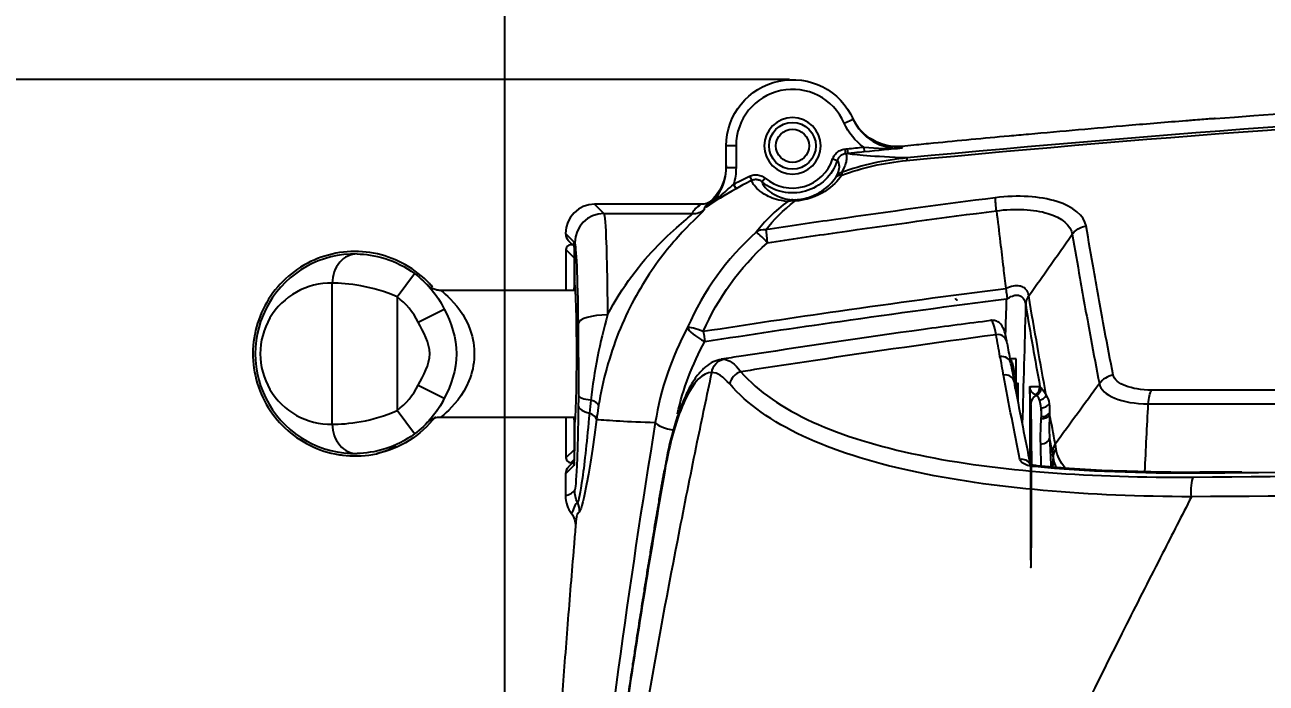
# Model space of a CAD drawing. Header units: millimetres. Extents: x 28 to 2363, y 8 to 1657.
# Drawn here: x 969.2 to 1096.7, y 1309.3 to 1376.9 of the extents above; entities that cross this region are included whole.
import ezdxf

# ---------------------------------------------------------------- set-up
doc = ezdxf.new("R2010")
doc.units = ezdxf.units.MM
doc.layers.get('Defpoints').update_dxf_attribs({"linetype": 'CONTINUOUS'})
doc.layers.add('1LINE', color=7, linetype='CONTINUOUS')
doc.styles.add('Annotative', font='malgun.ttf')
doc.dimstyles.new('WOO', dxfattribs={"dimtxt": 20, "dimasz": 2, "dimexe": 1.25, "dimexo": 0.3, "dimgap": 1, "dimtad": 1, "dimdec": 1, "dimzin": 1, "dimdsep": 46, "dimtxsty": 'Annotative', "dimcen": 0, "dimclrd": 1, "dimclre": 1, "dimclrt": 2, "dimadec": 0, "dimazin": 0, "dimtfac": 1, "dimtdec": 1, "dimtofl": 0, "dimtmove": 0, "dimatfit": 3, "dimfxl": 0, "dimarcsym": 0})

# ---------------------------------------------------------------- blocks, each defined once
blk = doc.blocks.new('*D14')
at = {"layer": '1LINE', "color": 1, "lineweight": -2}
for p, q in [((1018.46, 1128.39), (1018.46, 1432.02)), ((1417.8, 1144.1), (1417.8, 1432.02)), ((1020.46, 1430.77), (1415.8, 1430.77))]:
    blk.add_line(p, q, dxfattribs=at)
at = {"layer": '1LINE', "color": 1}
for points in [[(1020.46, 1431.1), (1020.46, 1430.44), (1018.46, 1430.77)], [(1415.8, 1431.1), (1415.8, 1430.44), (1417.8, 1430.77)]]:
    blk.add_solid(points, dxfattribs=at)
at = {"layer": 'Defpoints', "color": 0}
for p in [(1417.8, 1430.77), (1417.8, 1143.8), (1018.46, 1128.09)]:
    blk.add_point(p, dxfattribs=at)
at = {"layer": '1LINE', "color": 2, "insert": (1215.24, 1442.1), "char_height": 20, "attachment_point": 5, "style": 'Annotative'}
blk.add_mtext('400', dxfattribs=at)
blk = doc.blocks.new('*D16')
at = {"layer": '1LINE', "color": 1, "lineweight": -2}
for p, q in [((1047.72, 1371.29), (872.26, 1371.29)), ((873.51, 1369.29), (873.51, 849.16)), ((1218.37, 847.16), (872.26, 847.16))]:
    blk.add_line(p, q, dxfattribs=at)
at = {"layer": '1LINE', "color": 1}
for points in [[(873.18, 1369.29), (873.84, 1369.29), (873.51, 1371.29)], [(873.18, 849.16), (873.84, 849.16), (873.51, 847.16)]]:
    blk.add_solid(points, dxfattribs=at)
at = {"layer": 'Defpoints', "color": 0}
for p in [(1048.02, 1371.29), (873.51, 847.16), (1218.67, 847.16)]:
    blk.add_point(p, dxfattribs=at)
at = {"layer": '1LINE', "color": 2, "insert": (862.18, 1109.23), "char_height": 20, "attachment_point": 5, "rotation": 90, "style": 'Annotative'}
blk.add_mtext('525', dxfattribs=at)

msp = doc.modelspace()

# ---------------------------------------------------------------- linework, layer by layer
at = {"layer": '1LINE', "linetype": 'Continuous'}
for p, q in [((1053.33, 1366.83), (1054.25, 1367.23)), ((1042.22, 1364.49), (1041.22, 1364.49)), ((1041.22, 1362.24), (1041.22, 1364.49)), ((1042.22, 1364.49), (1042.22, 1362.24)), ((1053.41, 1364.16), (1053.47, 1363.67)), ((1053.65, 1364.19), (1053.7, 1363.69)), ((1055.34, 1364.36), (1055.39, 1363.86)), ((1042.22, 1362.24), (1041.22, 1362.24)), ((1052.15, 1363.14), (1052.62, 1362.98)), ((1043.62, 1361.37), (1043.83, 1360.92)), ((1045.23, 1361.17), (1044.91, 1360.78)), ((1041.97, 1360.53), (1042.22, 1360.09)), ((1038.62, 1358.49), (1027.69, 1358.49)), ((1038.62, 1358.49), (1027.69, 1358.49)), ((1027.69, 1358.49), (1028.65, 1357.53)), ((1027.69, 1358.49), (1027.69, 1358.49)), ((1038.62, 1358.49), (1038.62, 1358.49)), ((1028.65, 1357.53), (1037.76, 1357.53)), ((1024.7, 1355.49), (1024.7, 1355.49)), ((1024.7, 1355.49), (1025.57, 1354.62)), ((1025.65, 1354.54), (1024.7, 1355.49)), ((1024.7, 1355.49), (1024.7, 1355.49)), ((1024.7, 1355.49), (1024.7, 1355.49)), ((1024.7, 1355.49), (1024.7, 1355.49)), ((1024.99, 1354.78), (1025.6, 1354.17)), ((1024.75, 1353.85), (1024.75, 1349.64)), ((1024.75, 1353.84), (1024.75, 1349.64)), ((1025.62, 1352.97), (1024.75, 1353.84)), ((1025.43, 1354.34), (1025.19, 1354.34)), ((1025.44, 1354.34), (1025.25, 1354.34)), ((1025.62, 1353.12), (1025.62, 1350.61)), ((1025.62, 1353.12), (1025.62, 1350.63)), ((1025.62, 1353.12), (1025.62, 1353.12)), ((1025.62, 1350.17), (1025.62, 1352.97)), ((1025.62, 1352.97), (1025.62, 1352.97)), ((1007.4, 1348.97), (1009.18, 1351.38)), ((1000.74, 1335.89), (1000.74, 1350.39)), ((1025.72, 1349.64), (1011.94, 1349.64)), ((1025.62, 1350.17), (1025.68, 1350.17)), ((1007.4, 1348.97), (1007.4, 1337.32)), ((1009.57, 1346.38), (1012.25, 1347.72)), ((1071, 1342.61), (1070.27, 1342.61)), ((1071, 1340.18), (1071, 1342.61)), ((1009.57, 1339.9), (1012.25, 1338.56)), ((1070.9, 1339.57), (1070.9, 1339.71)), ((1071.2, 1338.37), (1071.2, 1340.14)), ((1072.4, 1339.59), (1072.4, 1331.81)), ((1009.18, 1334.9), (1007.4, 1337.32)), ((1011.94, 1336.64), (1025.72, 1336.64)), ((1024.75, 1336.64), (1024.75, 1332.39)), ((1024.75, 1336.64), (1024.75, 1332.45)), ((1025.62, 1336.12), (1025.68, 1336.12)), ((1025.62, 1333.31), (1025.62, 1336.12)), ((1025.62, 1335.67), (1025.62, 1333.17)), ((1025.62, 1335.65), (1025.62, 1333.17)), ((1024.75, 1332.45), (1025.62, 1333.31)), ((1025.62, 1333.31), (1025.62, 1333.31)), ((1025.62, 1333.17), (1025.62, 1333.17)), ((1025.57, 1331.67), (1024.7, 1330.79)), ((1025.6, 1332.12), (1024.99, 1331.5)), ((1025.23, 1331.95), (1025.43, 1331.95)), ((1025.61, 1332.31), (1025.25, 1331.95)), ((1025.25, 1331.95), (1025.44, 1331.95)), ((1024.7, 1330.79), (1024.7, 1328.55)), ((1024.7, 1330.79), (1024.7, 1330.79)), ((1024.7, 1330.79), (1024.7, 1328.55)), ((1024.7, 1328.55), (1024.7, 1328.55))]:
    msp.add_line(p, q, dxfattribs=at)
at = {"layer": '1LINE', "linetype": 'Continuous', "extrusion": (0, 0, -1)}
msp.add_circle((-1048.02, 1364.49), 2.9, dxfattribs=at)
at = {"layer": '1LINE', "linetype": 'Continuous'}
for radius in [2.4, 1.7]:
    msp.add_circle((1048.02, 1364.49), radius, dxfattribs=at)
at = {"layer": '1LINE', "linetype": 'Continuous', "extrusion": (0, 0, -1)}
for centre, radius, start, end in [((-1048.02, 1364.49), 6.8, 0, 156.197), ((-1048.02, 1364.49), 4.84, 198.1078, 310.0847), ((-1003.08, 1343.14), 10.25, 126.5184, 153.4409), ((-1064.98, 1348.84), 0.2, 270, 0), ((-1003.08, 1343.14), 10.25, 206.5591, 233.4816), ((-1003.08, 1343.14), 10.5, 218.1238, 257.9301)]:
    msp.add_arc(centre, radius, start, end, dxfattribs=at)
at = {"layer": '1LINE', "linetype": 'Continuous'}
for centre, radius, start, end in [((1048.02, 1364.49), 5.8, 23.803, 180), ((1048.02, 1364.49), 4.34, 229.9153, 341.8922), ((1025.7, 1355.49), 1, 180, 225), ((1003.08, 1343.14), 10.25, 88.7822, 271.2178), ((1000.59, 1343.14), 7.25, 88.7822, 271.2178), ((1003.08, 1343.14), 7.25, 26.5591, 53.4816), ((1003.08, 1343.14), 7.25, 306.5184, 333.4409), ((1025.7, 1330.79), 1, 135, 180)]:
    msp.add_arc(centre, radius, start, end, dxfattribs=at)
for centre, major_axis, ratio, start_param, end_param in [((1060.02, 1361.26), (-0.19, 1.99), 0.113091, 0.030103, 0.516686), ((1053.24, 1360.61), (0.813, -0.583), 0.78208, 2.237107, 3.120228), ((1053.38, 1360.81), (0.886, -0.463), 0.993852, 2.374903, 3.02106), ((1027.7, 1355.49), (2.12, -2.12), 0.999593, 2.356803, 3.926382), ((1048.05, 1357.95), (-0.057, -0.998), 0.977221, 3.204365, 3.758445), ((1048.41, 1357.95), (0.056, -0.998), 0.202207, 3.155187, 3.660306), ((1028.65, 1354.54), (2.12, 2.12), 0.998783, 0.786007, 2.355585), ((1037.76, 1359.53), (1.99, 0.22), 0.999383, 4.602087, 5.239733), ((1045.59, 1354.15), (-1.58, 1.22), 0.776744, 5.418191, 6.037195), ((1045.59, 1354.15), (0.3, -1.98), 0.04774, 3.642128, 4.505501), ((1025.7, 1355.49), (0.707, 0.707), 0.998783, 2.355585, 3.141592), ((1025.57, 1353.12), (0, -1.5), 0.034921, 1.570796, 3.106686), ((1026.57, 1354.62), (-0.707, -0.707), 0.998783, 5.497178, 5.682233), ((1045.59, 1354.15), (-1.34, 1.49), 0.075844, 4.910791, 6.128758), ((1003.24, 1350.39), (0.06, 3), 0.831992, 0, 1.588481), ((1025.25, 1353.84), (0.354, 0.354), 0.998783, 0.786097, 2.355675), ((1026.12, 1352.97), (-0.354, -0.354), 0.998783, 5.379287, 5.497178), ((1025.59, 1343.14), (0, -7.55), 0.034921, 0.128179, 3.013414), ((1025.64, 1343.14), (0, -7.05), 0.034921, 3.226802, 3.539239), ((1026.12, 1350.17), (-0.463, 0.189), 0.995769, 0.389583, 0.993195), ((1170.45, 966.67), (0, -1212), 0.087344, 4.391741, 4.39483), ((1172.44, 966.67), (0, -1210), 0.087489, 4.391754, 4.402259), ((1029.02, 1346.28), (3, 0.03), 0.281605, 1.567968, 3.105213), ((1039.02, 1345.02), (-1.84, 0.79), 0.149206, 4.864035, 6.076102), ((1039.02, 1345.02), (-1.76, 0.96), 0.276799, 0.213183, 1.720383), ((1039.02, 1345.02), (0.31, -1.98), 0.050357, 4.505624, 5.025422), ((1069.07, 1344.2), (-0.984, -0.178), 0.897058, 2.943063, 4.689499), ((1069.48, 1341.95), (-0.983, -0.181), 0.900499, 3.11312, 4.686095), ((1070.59, 1342.43), (0.187, 0.072), 0.971885, 3.483129, 4.352409), ((1070.67, 1342.14), (0.196, 0.039), 0.955211, 3.099746, 4.524464), ((1042.96, 1339.97), (-1.13, -0.98), 0.866157, 4.234226, 5.449356), ((1069.83, 1340.06), (-0.983, -0.184), 0.903385, 3.113583, 4.683086), ((1081.23, 1339.14), (1.96, 0.38), 0.908537, 1.524622, 2.396688), ((1071, 1340.35), (0.197, 0.035), 0.837017, 3.141717, 4.563627), ((1071.02, 1340.25), (0.197, 0.035), 0.828383, 3.265206, 4.521854), ((1071.11, 1339.61), (0.199, 0.022), 0.780118, 3.408106, 4.342319), ((1072.45, 1339.76), (-0.002, -1), 0.996195, 0.563445, 1.572297), ((1072.62, 1339.76), (-0.107, -0.994), 0.985594, 0.581939, 1.500982), ((1029.06, 1338.77), (3, -0.02), 0.162217, 3.176968, 4.087476), ((1026.13, 1338.13), (1.97, -0.33), 0.267418, 0.094374, 0.980039), ((1073.52, 1337.98), (0.996, 0.087), 0.994979, 1.950347, 3.054288), ((1073.25, 1339.32), (-0.816, -0.578), 0.947009, 1.127981, 2.002745), ((1073.56, 1338.46), (-0.989, -0.147), 0.894131, 1.43851, 2.437021), ((1025.64, 1343.14), (0, -7.05), 0.034921, 5.885539, 6.197976), ((1029.05, 1337.72), (3, -0.03), 0.299644, 3.178181, 4.035062), ((1025.9, 1336.58), (1.98, -0.25), 0.378523, 0.096396, 0.932665), ((1073.57, 1337.25), (-0.997, 0.078), 0.797787, 1.63334, 2.661822), ((1073.59, 1337.5), (-0.998, 0.059), 0.818454, 1.618852, 2.615041), ((1003.24, 1335.89), (0.06, -3), 0.831992, 4.694704, 6.283185), ((1026.12, 1336.12), (-0.463, -0.189), 0.995769, 5.28999, 5.893602), ((1035.87, 1335.9), (-1.97, 0.32), 0.300512, 0.23071, 1.619939), ((1073.44, 1334.42), (-0.998, -0.061), 0.569183, 1.61403, 3.035391), ((1025.57, 1333.17), (0, -1.5), 0.034921, 0.660757, 1.570796), ((1026.12, 1333.31), (0.354, -0.354), 0.998783, 3.9276, 4.045491), ((1076.71, 1332.96), (1.96, 0.38), 0.908055, 2.398018, 2.931978), ((1025.7, 1330.79), (-0.707, 0.707), 0.998783, 0, 0.786007), ((1025.25, 1332.45), (-0.354, 0.354), 0.998783, 0.786097, 2.355675), ((1025.57, 1333.17), (0, -1.5), 0.034921, 0.034907, 0.660757), ((1026.57, 1331.67), (-0.707, 0.707), 0.998783, 0.601, 0.786007), ((1071.53, 1331.38), (-0.98, -0.201), 0.916615, 3.394738, 4.667145), ((1072.52, 1327.36), (0, -6.2), 0.008727, 3.888538, 7.853982), ((1072.52, 1327.36), (0, -6.2), 0.008727, 1.570796, 2.369899), ((1073.05, 1330.63), (-0.095, -0.995), 0.492099, 3.121202, 3.613794), ((1036.33, 1330.95), (1.48, -0.26), 0.308747, 3.165213, 3.416298)]:
    msp.add_ellipse(centre, major_axis=major_axis, ratio=ratio, start_param=start_param, end_param=end_param, dxfattribs=at)
for points, degree in [([(1218.67, 1372.28), (1176.21, 1372.28), (1133.77, 1370.6), (1091.45, 1367.26)], 3), ([(1059.74, 1362.98), (1112.34, 1368.02), (1165.49, 1370.57), (1218.67, 1370.57)], 3), ([(1218.67, 1370.81), (1165.51, 1370.81), (1112.4, 1368.27), (1059.82, 1363.25)], 3), ([(1059.24, 1364.43), (1057.17, 1364.23), (1055.07, 1365.43), (1054.2, 1367.32)], 3), ([(1054.25, 1367.23), (1055.1, 1365.3), (1057.21, 1364.07), (1059.31, 1364.27)], 3), ([(1091.45, 1367.26), (1091.45, 1367.27), (1091.45, 1367.28), (1091.45, 1367.29)], 3), ([(1055.34, 1364.36), (1054.47, 1364.98), (1053.77, 1365.84), (1053.33, 1366.83)], 3), ([(1053.41, 1364.16), (1053.49, 1364.17), (1053.57, 1364.18), (1053.65, 1364.19)], 3), ([(1053.7, 1363.69), (1053.62, 1363.68), (1053.54, 1363.67), (1053.47, 1363.67)], 3), ([(1053.65, 1364.19), (1054.21, 1364.25), (1054.78, 1364.3), (1055.34, 1364.36)], 3), ([(1059.82, 1363.25), (1056.3, 1363.38), (1054.27, 1363.56), (1053.7, 1363.69)], 3), ([(1055.34, 1364.36), (1056.72, 1364.24), (1058.02, 1364.14), (1059.31, 1364.27)], 3), ([(1059.31, 1364.27), (1058.09, 1364.14), (1056.82, 1364.01), (1055.39, 1363.86)], 3), ([(1039.15, 1358.18), (1040.44, 1359.11), (1041.22, 1360.65), (1041.22, 1362.24)], 3), ([(1041.22, 1362.48), (1041.22, 1361.03), (1040.58, 1359.63), (1039.49, 1358.69)], 3), ([(1042.22, 1362.24), (1042.22, 1361.66), (1042.14, 1361.08), (1041.97, 1360.53)], 3), ([(1059.82, 1363.25), (1057.48, 1363.03), (1055.15, 1362.52), (1053.06, 1361.76)], 3), ([(1053.1, 1361.47), (1055.12, 1362.25), (1057.43, 1362.76), (1059.74, 1362.98)], 3), ([(1041.97, 1360.53), (1042.51, 1360.82), (1043.06, 1361.11), (1043.62, 1361.37)], 3), ([(1042.22, 1360.09), (1041.05, 1359.44), (1040.06, 1358.82), (1039.15, 1358.18)], 3), ([(1037.76, 1357.53), (1037.72, 1357.85), (1038.22, 1358.17), (1038.62, 1358.49)], 3), ([(1047.53, 1358.79), (1046.22, 1357.8), (1045.15, 1356.72), (1044.29, 1355.63)], 3), ([(1045.28, 1355.88), (1046.07, 1356.88), (1047.04, 1357.88), (1048.26, 1358.82)], 3), ([(1068.98, 1357.82), (1068.98, 1357.82)], 1), ([(1044.29, 1355.63), (1041.25, 1352.89), (1038.86, 1349.58), (1037.25, 1345.85)], 3), ([(1038.86, 1345.41), (1040.36, 1348.89), (1042.59, 1351.98), (1045.44, 1354.54)], 3), ([(1072.3, 1349.08), (1076.77, 1355.41)], 1), ([(1076.77, 1355.41), (1076.77, 1355.41)], 1), ([(1069.94, 1349.83), (1069.94, 1349.82), (1069.94, 1349.82), (1069.94, 1349.82)], 3), ([(1071.98, 1348.15), (1072.46, 1345.27), (1072.95, 1342.48), (1073.44, 1339.76)], 3), ([(1072.29, 1349.07), (1072.29, 1349.07), (1072.29, 1349.07), (1072.3, 1349.08)], 3), ([(1074.09, 1338.86), (1073.49, 1342.14), (1072.89, 1345.55), (1072.29, 1349.07)], 3), ([(1029.02, 1347.13), (1028.24, 1344.32), (1027.64, 1341.32), (1027.3, 1338.38)], 3), ([(1026.06, 1338.77), (1026.07, 1341.31), (1026.05, 1343.83), (1026.02, 1346.28)], 3), ([(1037.25, 1345.85), (1035.59, 1342.77), (1034.47, 1339.51), (1033.93, 1336.08)], 3), ([(1036.2, 1336.96), (1036.78, 1339.55), (1037.73, 1342.03), (1039.02, 1344.39)], 3), ([(1069.34, 1342.84), (1069.21, 1343.58), (1069.07, 1344.33), (1068.94, 1345.09)], 3), ([(1070.07, 1344.2), (1070.18, 1343.6), (1070.28, 1343.01), (1070.39, 1342.43)], 3), ([(1039.74, 1341.22), (1039.8, 1341.88), (1040.32, 1342.47), (1040.94, 1342.58)], 3), ([(1040.94, 1342.58), (1041.49, 1342.55), (1042.08, 1342.12), (1042.73, 1341.29)], 3), ([(1070.47, 1342.16), (1070.43, 1342.34)], 1), ([(1070.59, 1342.23), (1070.62, 1342.15), (1070.65, 1342.05), (1070.67, 1341.95)], 3), ([(1041.57, 1340.03), (1040.91, 1340.79), (1040.31, 1341.19), (1039.74, 1341.22)], 3), ([(1071.39, 1332.29), (1070.82, 1335.07), (1070.26, 1337.96), (1069.7, 1340.96)], 3), ([(1070.82, 1340.22), (1070.81, 1340.25), (1070.81, 1340.28), (1070.8, 1340.31)], 3), ([(1070.85, 1340.09), (1070.82, 1340.27)], 1), ([(1070.87, 1339.97), (1070.85, 1340.09)], 1), ([(1070.91, 1339.61), (1071.42, 1336.93), (1071.93, 1334.32), (1072.44, 1331.81)], 3), ([(1071, 1340.18), (1071, 1340.15), (1071.01, 1340.12), (1071.01, 1340.09)], 3), ([(1072.4, 1339.64), (1072.41, 1339.67), (1072.41, 1339.7), (1072.41, 1339.73)], 3), ([(1072.4, 1339.59), (1072.4, 1339.61), (1072.4, 1339.62), (1072.4, 1339.64)], 3), ([(1073.44, 1339.76), (1073.48, 1339.7), (1073.53, 1339.65), (1073.59, 1339.59)], 3), ([(1073.59, 1339.59), (1073.74, 1339.43), (1073.93, 1339.19), (1074.09, 1338.86)], 3), ([(1079.55, 1340.07), (1078.04, 1338), (1076.53, 1335.94), (1075.03, 1333.88)], 3), ([(1084.57, 1337.99), (1084.61, 1338.59), (1084.74, 1339.13), (1084.9, 1339.39)], 3), ([(1026.05, 1337.72), (1026.05, 1338.06), (1026.06, 1338.41), (1026.06, 1338.77)], 3), ([(1027.3, 1338.38), (1027.25, 1337.93), (1027.2, 1337.48), (1027.16, 1337.04)], 3), ([(1073.07, 1338.87), (1073.03, 1338.9), (1073, 1338.9), (1072.98, 1338.92)], 3), ([(1073.4, 1338.37), (1073.29, 1338.65), (1073.16, 1338.82), (1073.07, 1338.87)], 3), ([(1074.09, 1338.86), (1074.24, 1338.64), (1074.34, 1338.36), (1074.4, 1337.99)], 3), ([(1074.4, 1337.99), (1074.44, 1337.72), (1074.45, 1337.4), (1074.43, 1337.04)], 3), ([(1084.22, 1331.01), (1084.34, 1333.33), (1084.45, 1335.66), (1084.57, 1337.99)], 3), ([(1073.56, 1337.56), (1073.56, 1337.24), (1073.57, 1336.87), (1073.57, 1336.45)], 3), ([(1073.59, 1336.68), (1073.61, 1337.01), (1073.6, 1337.3), (1073.56, 1337.56)], 3), ([(1073.57, 1336.45), (1073.58, 1336.53), (1073.59, 1336.6), (1073.59, 1336.68)], 3), ([(1074.43, 1336.81), (1074.42, 1336.13), (1074.36, 1335.33), (1074.43, 1334.42)], 3), ([(1074.43, 1337.04), (1074.43, 1336.96), (1074.43, 1336.89), (1074.43, 1336.81)], 3), ([(1075.03, 1333.88), (1074.83, 1334.92), (1074.63, 1335.97), (1074.43, 1337.04)], 3), ([(1033.93, 1336.08), (1028.4, 1302.42), (1024.72, 1268.16), (1022.4, 1233.34)], 3), ([(1027.89, 1336.4), (1029.05, 1336.3), (1031.06, 1336.17), (1033.93, 1336.08)], 3), ([(1073.52, 1333.86), (1073.48, 1334.85), (1073.55, 1335.72), (1073.57, 1336.45)], 3), ([(1074.43, 1334.42), (1074.49, 1333.53), (1074.53, 1332.58), (1074.56, 1331.57)], 3), ([(1074.43, 1334.42), (1074.53, 1333.93), (1074.62, 1333.44), (1074.72, 1332.96)], 3), ([(1001.14, 1332.82), (1001.37, 1332.78), (1001.59, 1332.75), (1001.82, 1332.72)], 3), ([(1005.28, 1332.87), (1005.98, 1333.06), (1006.66, 1333.33), (1007.3, 1333.66)], 3), ([(1073.58, 1331.65), (1073.56, 1332.42), (1073.54, 1333.16), (1073.52, 1333.86)], 3), ([(1074.72, 1332.96), (1074.74, 1332.83), (1074.76, 1332.68), (1074.79, 1332.51)], 3), ([(1075.11, 1333.36), (1074.92, 1333.1), (1074.8, 1332.81), (1074.79, 1332.51)], 3), ([(1076.03, 1331.39), (1075.53, 1331.98), (1075.22, 1332.66), (1075.11, 1333.36)], 3), ([(1089.75, 1330.87), (1083.87, 1330.83), (1078.25, 1331.03), (1072.91, 1331.54)], 3), ([(1074.79, 1332.51), (1074.77, 1332.17), (1074.76, 1331.84), (1074.75, 1331.5)], 3), ([(1074.79, 1332.51), (1074.84, 1332.14), (1074.95, 1331.77), (1075.12, 1331.42)], 3), ([(1034.83, 1331.2), (1032.71, 1318.97), (1030.91, 1306.59)], 2), ([(1034.89, 1331.07), (1033.47, 1322.91), (1032.15, 1314.72), (1030.93, 1306.49)], 3), ([(1089.87, 1330.95), (1085.8, 1330.93), (1081.9, 1331.08)], 2), ([(1089.01, 1328.45), (1088.91, 1329.17), (1089.01, 1330.15), (1089.22, 1330.47)], 3), ([(1089.75, 1330.87), (1089.79, 1330.93), (1089.84, 1330.95), (1089.88, 1330.94)], 3), ([(1094.07, 1330.9), (1092.63, 1330.89), (1091.19, 1330.88), (1089.75, 1330.87)], 3), ([(1094.18, 1330.99), (1089.88, 1330.96)], 1), ([(1025.92, 1327.87), (1025.75, 1328.26), (1025.65, 1328.69), (1025.65, 1329.11)], 3), ([(1025.92, 1327.87), (1026.07, 1327.56), (1026.13, 1327.21), (1026.1, 1326.87)], 3), ([(1026.1, 1326.87), (1025.98, 1326.8), (1025.91, 1326.66), (1025.86, 1326.5)], 3)]:
    msp.add_open_spline(points, degree=degree, dxfattribs=at)
for points, knots in [([(1054.25, 1367.23), (1054.24, 1367.24), (1054.24, 1367.24), (1054.23, 1367.26), (1054.22, 1367.28), (1054.21, 1367.3), (1054.21, 1367.31), (1054.2, 1367.32)], [0, 0, 0, 0, 0.082992, 0.082992, 0.561578, 0.561578, 1, 1, 1, 1]), ([(1091.45, 1367.29), (1091.45, 1367.29), (1091.44, 1367.29), (1091.39, 1367.28), (1091.3, 1367.28), (1091.06, 1367.26), (1090.95, 1367.26), (1090.62, 1367.23), (1090.36, 1367.21), (1089.8, 1367.17), (1089.48, 1367.14), (1088.92, 1367.1), (1088.68, 1367.08), (1088.45, 1367.06)], [0, 0, 0, 0, 0.071659, 0.071659, 0.285794, 0.285794, 0.41766, 0.41766, 0.632946, 0.632946, 0.848239, 0.848239, 1, 1, 1, 1]), ([(1088.45, 1367.06), (1086.48, 1366.9), (1084.52, 1366.74), (1079.13, 1366.28), (1075.69, 1365.98), (1071.6, 1365.61), (1070.93, 1365.55), (1067.68, 1365.25), (1065.09, 1365.01), (1061.83, 1364.69), (1061.17, 1364.62), (1060.08, 1364.52), (1059.66, 1364.48), (1059.24, 1364.43)], [0, 0, 0, 0, 0.201423, 0.201423, 0.553955, 0.553955, 0.622158, 0.622158, 0.888489, 0.888489, 0.956692, 0.956692, 1, 1, 1, 1]), ([(1052.15, 1363.14), (1052.17, 1363.2), (1052.19, 1363.26), (1052.3, 1363.47), (1052.4, 1363.61), (1052.63, 1363.85), (1052.77, 1363.95), (1053.08, 1364.1), (1053.24, 1364.14), (1053.41, 1364.16)], [0, 0, 0, 0, 0.115055, 0.115055, 0.410028, 0.410028, 0.705014, 0.705014, 1, 1, 1, 1]), ([(1053.47, 1363.67), (1053.35, 1363.65), (1053.24, 1363.62), (1053.04, 1363.52), (1052.95, 1363.46), (1052.79, 1363.3), (1052.72, 1363.21), (1052.65, 1363.07), (1052.64, 1363.02), (1052.62, 1362.98)], [0, 0, 0, 0, 0.294991, 0.294991, 0.589974, 0.589974, 0.884944, 0.884944, 1, 1, 1, 1]), ([(1053.47, 1363.67), (1053.54, 1363.58), (1053.6, 1363.45), (1053.57, 1363.06), (1053.55, 1362.9), (1053.41, 1362.45), (1053.3, 1362.17), (1053.06, 1361.76)], [0, 0, 0, 0, 0.5, 0.5, 0.75, 0.75, 1, 1, 1, 1]), ([(1055.39, 1363.86), (1055.06, 1363.83), (1054.73, 1363.8), (1054.16, 1363.74), (1053.93, 1363.71), (1053.7, 1363.69)], [0, 0, 0, 0, 0.586729, 0.586729, 1, 1, 1, 1]), ([(1059.24, 1364.43), (1059.26, 1364.4), (1059.27, 1364.37), (1059.31, 1364.29), (1059.31, 1364.28), (1059.31, 1364.27)], [0, 0, 0, 0, 0.916571, 0.916571, 1, 1, 1, 1]), ([(1052.55, 1361.38), (1052.9, 1362.07), (1052.85, 1362.36), (1052.79, 1362.79), (1052.71, 1362.9), (1052.62, 1362.98)], [0, 0, 0, 0, 0.5, 0.5, 1, 1, 1, 1]), ([(1043.83, 1360.92), (1043.53, 1360.78), (1043.23, 1360.63), (1042.69, 1360.35), (1042.45, 1360.22), (1042.22, 1360.09)], [0, 0, 0, 0, 0.550132, 0.550132, 1, 1, 1, 1]), ([(1043.62, 1361.37), (1043.68, 1361.4), (1043.74, 1361.43), (1043.96, 1361.5), (1044.13, 1361.52), (1044.47, 1361.51), (1044.64, 1361.48), (1044.95, 1361.36), (1045.1, 1361.27), (1045.23, 1361.17)], [0, 0, 0, 0, 0.114993, 0.114993, 0.409963, 0.409963, 0.704983, 0.704983, 1, 1, 1, 1]), ([(1044.91, 1360.78), (1044.82, 1360.86), (1044.72, 1360.91), (1044.51, 1360.99), (1044.4, 1361.02), (1044.18, 1361.02), (1044.06, 1361), (1043.91, 1360.96), (1043.87, 1360.94), (1043.83, 1360.92)], [0, 0, 0, 0, 0.295042, 0.295042, 0.59006, 0.59006, 0.885014, 0.885014, 1, 1, 1, 1]), ([(1047.53, 1358.79), (1046.6, 1358.85), (1046.03, 1359.07), (1045.1, 1359.51), (1044.77, 1359.75), (1044.04, 1360.39), (1043.87, 1360.73), (1043.83, 1360.92)], [0, 0, 0, 0, 0.25, 0.25, 0.5, 0.5, 1, 1, 1, 1]), ([(1044.91, 1360.78), (1044.93, 1360.61), (1045.07, 1360.32), (1045.7, 1359.77), (1045.97, 1359.57), (1046.76, 1359.19), (1047.25, 1359), (1048.05, 1358.95)], [0, 0, 0, 0, 0.5, 0.5, 0.75, 0.75, 1, 1, 1, 1]), ([(1053.1, 1361.47), (1052.68, 1360.89), (1052.14, 1360.32), (1050.54, 1359.3), (1049.41, 1358.88), (1048.26, 1358.82)], [0, 0, 0, 0, 0.5, 0.5, 1, 1, 1, 1]), ([(1048.35, 1358.95), (1048.86, 1358.98), (1049.38, 1359.09), (1050.3, 1359.41), (1050.69, 1359.62), (1051.68, 1360.28), (1052.11, 1360.74), (1052.44, 1361.21)], [0, 0, 0, 0, 0.25, 0.25, 0.5, 0.5, 1, 1, 1, 1]), ([(1052.44, 1361.21), (1052.46, 1361.24), (1052.49, 1361.27), (1052.53, 1361.34), (1052.55, 1361.37), (1052.55, 1361.38)], [0, 0, 0, 0, 0.393637, 0.393637, 1, 1, 1, 1]), ([(1053.06, 1361.76), (1053.08, 1361.75), (1053.1, 1361.7), (1053.11, 1361.59), (1053.1, 1361.53), (1053.1, 1361.47)], [0, 0, 0, 0, 0.625393, 0.625393, 1, 1, 1, 1]), ([(1039.15, 1358.18), (1039.64, 1358.53), (1040.1, 1358.9), (1041.02, 1359.69), (1041.48, 1360.11), (1041.97, 1360.53)], [0, 0, 0, 0, 0.5, 0.5, 1, 1, 1, 1]), ([(1039.49, 1358.69), (1039.39, 1358.65), (1039.3, 1358.61), (1039.02, 1358.52), (1038.81, 1358.49), (1038.62, 1358.49)], [0, 0, 0, 0, 0.33417, 0.33417, 1, 1, 1, 1]), ([(1039.13, 1358.32), (1039.09, 1358.29), (1039.06, 1358.25), (1038.96, 1358.11), (1038.93, 1358.02), (1038.95, 1357.93)], [0, 0, 0, 0, 0.29004, 0.29004, 1, 1, 1, 1]), ([(1039.13, 1358.32), (1039.13, 1358.33), (1039.14, 1358.33), (1039.18, 1358.37), (1039.22, 1358.41), (1039.33, 1358.52), (1039.4, 1358.59), (1039.47, 1358.67), (1039.48, 1358.68), (1039.49, 1358.69)], [0, 0, 0, 0, 0.01459, 0.01459, 0.372176, 0.372176, 0.926721, 0.926721, 1, 1, 1, 1]), ([(1039.15, 1358.18), (1039.15, 1358.2), (1039.14, 1358.22), (1039.14, 1358.28), (1039.13, 1358.31), (1039.13, 1358.32)], [0, 0, 0, 0, 0.234898, 0.234898, 1, 1, 1, 1]), ([(1068.86, 1359.16), (1063.39, 1358.46), (1057.93, 1357.71), (1050.08, 1356.59), (1047.68, 1356.24), (1045.28, 1355.88)], [0, 0, 0, 0, 0.69465, 0.69465, 1, 1, 1, 1]), ([(1048.26, 1358.82), (1048.17, 1358.82), (1048.08, 1358.83), (1047.92, 1358.83), (1047.84, 1358.83), (1047.71, 1358.82), (1047.66, 1358.82), (1047.59, 1358.81), (1047.56, 1358.8), (1047.53, 1358.79)], [0, 0, 0, 0, 0.280243, 0.280243, 0.576783, 0.576783, 0.832606, 0.832606, 1, 1, 1, 1]), ([(1048.05, 1358.95), (1048.05, 1358.95), (1048.06, 1358.95), (1048.09, 1358.95), (1048.1, 1358.95), (1048.15, 1358.95), (1048.19, 1358.95), (1048.26, 1358.95), (1048.31, 1358.95), (1048.35, 1358.95)], [0, 0, 0, 0, 0.185438, 0.185438, 0.449128, 0.449128, 0.733187, 0.733187, 1, 1, 1, 1]), ([(1078.19, 1356.26), (1077.99, 1357.32), (1076.89, 1358.25), (1073.45, 1359.31), (1071.16, 1359.45), (1068.86, 1359.16)], [0, 0, 0, 0, 0.5, 0.5, 1, 1, 1, 1]), ([(1068.98, 1357.82), (1068.96, 1358.04), (1068.93, 1358.25), (1068.9, 1358.64), (1068.88, 1358.81), (1068.87, 1359.01), (1068.86, 1359.07), (1068.86, 1359.13), (1068.86, 1359.15), (1068.86, 1359.16)], [0, 0, 0, 0, 0.390313, 0.390313, 0.780627, 0.780627, 0.942552, 0.942552, 1, 1, 1, 1]), ([(1038.95, 1357.93), (1038.96, 1357.84), (1038.16, 1357.14), (1036.05, 1354.95), (1034.77, 1353.48), (1032.29, 1349.82), (1031.11, 1347.68), (1029.69, 1344.12), (1029.28, 1342.9), (1028.59, 1340.38), (1028.31, 1339.09), (1028.1, 1337.85)], [0, 0, 0, 0, 0.25, 0.25, 0.5, 0.5, 0.75, 0.75, 0.875, 0.875, 1, 1, 1, 1]), ([(1028.65, 1357.53), (1028.73, 1357.43), (1028.82, 1356.34), (1028.95, 1352.64), (1028.99, 1350.04), (1029.02, 1347.13)], [0, 0, 0, 0, 0.5, 0.5, 1, 1, 1, 1]), ([(1029.02, 1347.13), (1030.53, 1350.05), (1032.44, 1352.46), (1035.09, 1355.18), (1035.96, 1355.95), (1037.29, 1357.1), (1037.77, 1357.47), (1037.76, 1357.53)], [0, 0, 0, 0, 0.5, 0.5, 0.75, 0.75, 1, 1, 1, 1]), ([(1045.44, 1354.54), (1047.83, 1354.9), (1050.22, 1355.25), (1058.07, 1356.38), (1063.52, 1357.12), (1068.98, 1357.82)], [0, 0, 0, 0, 0.305429, 0.305429, 1, 1, 1, 1]), ([(1068.98, 1357.82), (1070.9, 1358.09), (1072.83, 1357.99), (1075.7, 1357.1), (1076.62, 1356.31), (1076.77, 1355.41)], [0, 0, 0, 0, 0.5, 0.5, 1, 1, 1, 1]), ([(1068.98, 1357.82), (1069.11, 1356.75), (1069.24, 1355.68), (1069.47, 1353.73), (1069.58, 1352.84), (1069.77, 1351.25), (1069.85, 1350.54), (1069.94, 1349.83)], [0, 0, 0, 0, 0.401488, 0.401488, 0.73401, 0.73401, 1, 1, 1, 1]), ([(1076.77, 1355.41), (1076.89, 1355.58), (1077.05, 1355.74), (1077.4, 1355.99), (1077.6, 1356.1), (1077.9, 1356.2), (1078, 1356.22), (1078.13, 1356.25), (1078.16, 1356.26), (1078.19, 1356.26)], [0, 0, 0, 0, 0.387477, 0.387477, 0.774954, 0.774954, 0.94272, 0.94272, 1, 1, 1, 1]), ([(1080.97, 1340.94), (1080.68, 1342.45), (1080.38, 1344), (1079.71, 1347.58), (1079.34, 1349.64), (1078.71, 1353.22), (1078.45, 1354.73), (1078.19, 1356.26)], [0, 0, 0, 0, 0.31465, 0.31465, 0.716469, 0.716469, 1, 1, 1, 1]), ([(1025.59, 1354.44), (1025.59, 1354.44), (1025.59, 1354.43), (1025.59, 1354.37), (1025.6, 1354.22), (1025.61, 1353.91), (1025.62, 1353.51), (1025.62, 1353.23), (1025.62, 1353.12)], [0, 0, 0, 0, 0.047182, 0.151192, 0.317989, 0.549936, 0.820411, 1, 1, 1, 1]), ([(1026.02, 1346.28), (1026, 1348.59), (1025.95, 1350.65), (1025.82, 1353.59), (1025.74, 1354.45), (1025.65, 1354.54)], [0, 0, 0, 0, 0.5, 0.5, 1, 1, 1, 1]), ([(1076.77, 1355.41), (1077.03, 1353.88), (1077.29, 1352.37), (1077.92, 1348.78), (1078.29, 1346.72), (1078.96, 1343.13), (1079.25, 1341.58), (1079.55, 1340.07)], [0, 0, 0, 0, 0.283407, 0.283407, 0.685296, 0.685296, 1, 1, 1, 1]), ([(1011.04, 1349.99), (1010.94, 1350.11), (1010.83, 1350.23), (1009.3, 1351.85), (1007.4, 1352.94), (1003.34, 1353.84), (1001.18, 1353.68), (997.28, 1352.14), (995.6, 1350.8), (993.24, 1347.35), (992.59, 1345.27), (992.57, 1341.12), (993.21, 1339.02), (995.52, 1335.57), (997.2, 1334.2), (1001.08, 1332.62), (1003.22, 1332.43), (1005.28, 1332.87)], [0, 0, 0, 0, 0.010741, 0.010741, 0.152063, 0.152063, 0.293386, 0.293386, 0.434709, 0.434709, 0.576032, 0.576032, 0.717354, 0.717354, 0.858677, 0.858677, 1, 1, 1, 1]), ([(1003.3, 1353.39), (1004.1, 1353.37), (1005.13, 1353.24), (1007.21, 1352.59), (1008.26, 1352.07), (1009.18, 1351.38)], [0, 0, 0, 0, 0.5, 0.5, 1, 1, 1, 1]), ([(1007.4, 1348.97), (1006.17, 1349.54), (1004.86, 1349.9), (1002.52, 1350.32), (1001.49, 1350.38), (1000.74, 1350.39)], [0, 0, 0, 0, 0.5, 0.5, 1, 1, 1, 1]), ([(1011.94, 1349.64), (1011.79, 1349.64), (1011.51, 1349.66), (1011.14, 1349.78), (1010.86, 1349.93), (1010.66, 1350.07), (1010.55, 1350.17), (1010.5, 1350.22), (1010.48, 1350.23), (1010.48, 1350.24), (1010.47, 1350.25), (1010.46, 1350.26), (1010.47, 1350.25), (1010.49, 1350.23), (1010.54, 1350.18), (1010.55, 1350.16)], [0, 0, 0, 0, 0.155087, 0.292685, 0.40399, 0.487247, 0.54065, 0.55669, 0.565681, 0.573641, 0.58524, 0.608105, 0.67165, 0.923753, 1, 1, 1, 1]), ([(1010.55, 1350.17), (1010.6, 1350.11), (1010.68, 1350.03), (1011, 1349.66), (1011.33, 1349.26), (1011.68, 1348.73)], [0, 0, 0, 0, 0.300624, 0.300624, 1, 1, 1, 1]), ([(1011.91, 1349.64), (1011.91, 1349.64), (1011.91, 1349.64), (1011.95, 1349.61), (1012.24, 1349.38), (1013.35, 1348.33), (1014.37, 1347.14), (1015.2, 1344.75), (1015.36, 1343.84), (1015.3, 1342.01), (1015.1, 1341.13), (1014.15, 1338.82), (1013.12, 1337.71), (1012.13, 1336.81), (1011.91, 1336.65), (1011.91, 1336.64)], [0, 0, 0, 0, 0.010606, 0.010606, 0.13568, 0.13568, 0.385827, 0.385827, 0.510901, 0.510901, 0.635975, 0.635975, 0.886122, 0.886122, 1, 1, 1, 1]), ([(1069.94, 1349.82), (1069.94, 1349.82), (1069.94, 1349.82), (1064.21, 1349.08), (1058.48, 1348.31), (1048.12, 1346.82), (1043.49, 1346.13), (1038.86, 1345.41)], [0, 0, 0, 0, 0.000004, 0.000004, 0.552308, 0.552308, 1, 1, 1, 1]), ([(1072.3, 1349.08), (1072.3, 1349.08), (1072.3, 1349.08), (1072.29, 1349.17), (1072.27, 1349.26), (1072.18, 1349.52), (1072.08, 1349.69), (1071.82, 1349.92), (1071.68, 1350), (1071.47, 1350.07), (1071.42, 1350.08), (1071.17, 1350.13), (1070.94, 1350.12), (1070.45, 1350.04), (1070.19, 1349.95), (1069.94, 1349.83), (1069.94, 1349.83), (1069.94, 1349.83)], [0, 0, 0, 0, 0.000016, 0.000016, 0.101993, 0.101993, 0.330848, 0.330848, 0.506058, 0.506058, 0.55922, 0.55922, 0.769596, 0.769596, 0.999984, 0.999984, 1, 1, 1, 1]), ([(1069.94, 1349.82), (1069.97, 1349.61), (1070.01, 1349.39), (1070.05, 1349.07), (1070.07, 1348.97), (1070.06, 1348.84), (1070.05, 1348.81), (1070.04, 1348.79)], [0, 0, 0, 0, 0.620392, 0.620392, 0.910545, 0.910545, 1, 1, 1, 1]), ([(1039.02, 1344.39), (1043.65, 1345.11), (1048.27, 1345.8), (1058.59, 1347.28), (1064.29, 1348.05), (1070.01, 1348.78), (1070.02, 1348.78), (1070.04, 1348.79)], [0, 0, 0, 0, 0.448203, 0.448203, 0.998347, 0.998347, 1, 1, 1, 1]), ([(1069.98, 1348.67), (1070.04, 1348.73), (1070.11, 1348.79), (1070.36, 1348.96), (1070.57, 1349.06), (1070.89, 1349.15), (1071.02, 1349.16), (1071.18, 1349.15), (1071.2, 1349.15), (1071.35, 1349.12), (1071.45, 1349.08), (1071.58, 1348.99), (1071.61, 1348.96), (1071.75, 1348.82), (1071.84, 1348.68), (1071.94, 1348.37), (1071.97, 1348.21), (1071.98, 1348.03)], [0, 0, 0, 0, 0.076317, 0.076317, 0.286529, 0.286529, 0.41982, 0.41982, 0.451498, 0.451498, 0.580757, 0.580757, 0.630457, 0.630457, 0.820954, 0.820954, 1, 1, 1, 1]), ([(1070.04, 1348.79), (1070.02, 1348.75), (1070.01, 1348.72), (1069.99, 1348.68), (1069.99, 1348.68), (1069.98, 1348.67)], [0, 0, 0, 0, 0.911287, 0.911287, 1, 1, 1, 1]), ([(1072.29, 1349.07), (1072.17, 1348.9), (1072.08, 1348.72), (1072, 1348.43), (1071.99, 1348.34), (1071.98, 1348.21), (1071.98, 1348.18), (1071.98, 1348.15)], [0, 0, 0, 0, 0.627083, 0.627083, 0.913016, 0.913016, 1, 1, 1, 1]), ([(1071.98, 1348.03), (1071.98, 1348.03), (1071.98, 1348.04), (1071.98, 1348.08), (1071.98, 1348.11), (1071.98, 1348.15)], [0, 0, 0, 0, 0.092598, 0.092598, 1, 1, 1, 1]), ([(1012.25, 1347.72), (1012.94, 1346.35), (1013.5, 1344.79), (1013.5, 1341.47), (1012.94, 1339.93), (1012.25, 1338.56)], [0, 0, 0, 0, 0.5, 0.5, 1, 1, 1, 1]), ([(1009.57, 1339.9), (1010.09, 1340.94), (1010.75, 1341.97), (1010.75, 1344.29), (1010.09, 1345.34), (1009.57, 1346.38)], [0, 0, 0, 0, 0.5, 0.5, 1, 1, 1, 1]), ([(1068.4, 1346.54), (1066.09, 1346.25), (1057.52, 1345.13), (1048.31, 1343.73), (1041.39, 1342.68), (1040.71, 1342.58)], [0, 0, 0, 0, 0.249717, 0.925919, 1, 1, 1, 1]), ([(1068.94, 1345.09), (1068.77, 1346.04), (1068.6, 1346.54), (1068.42, 1346.58), (1068.41, 1346.58), (1068.4, 1346.57)], [0, 0, 0, 0, 0.938237, 0.938237, 1, 1, 1, 1]), ([(1070.05, 1344.37), (1070.04, 1344.44), (1069.97, 1344.89), (1069.84, 1345.35), (1069.65, 1345.85), (1069.41, 1346.23), (1068.94, 1346.57), (1068.58, 1346.57), (1068.4, 1346.55)], [0, 0, 0, 0, 0.056363, 0.384832, 0.598186, 0.762747, 0.890816, 1, 1, 1, 1]), ([(1068.94, 1345.09), (1062.67, 1344.25), (1056.41, 1343.36), (1047.68, 1342.05), (1045.2, 1341.67), (1042.73, 1341.29)], [0, 0, 0, 0, 0.716072, 0.716072, 1, 1, 1, 1]), ([(1040.69, 1342.55), (1040.4, 1342.5), (1039.82, 1342.33), (1039.04, 1341.79), (1038.28, 1341), (1037.54, 1339.89), (1036.83, 1338.43), (1036.18, 1336.72), (1035.61, 1334.8), (1035.17, 1332.95), (1034.95, 1331.71), (1034.86, 1331.19)], [0, 0, 0, 0, 0.082388, 0.174258, 0.279705, 0.404074, 0.535581, 0.665662, 0.791528, 0.914878, 1, 1, 1, 1]), ([(1069.7, 1340.96), (1069.68, 1341.01), (1069.67, 1341.07), (1069.61, 1341.47), (1069.55, 1341.82), (1069.44, 1342.39), (1069.39, 1342.61), (1069.34, 1342.84)], [0, 0, 0, 0, 0.089434, 0.089434, 0.641671, 0.641671, 1, 1, 1, 1]), ([(1070.31, 1342.6), (1070.32, 1342.6), (1070.33, 1342.6), (1070.39, 1342.58), (1070.44, 1342.53), (1070.52, 1342.39), (1070.55, 1342.32), (1070.59, 1342.23)], [0, 0, 0, 0, 0.123756, 0.123756, 0.620045, 0.620045, 1, 1, 1, 1]), ([(1070.8, 1340.31), (1070.75, 1340.63), (1070.7, 1340.92), (1070.58, 1341.54), (1070.52, 1341.85), (1070.47, 1342.11)], [0, 0, 0, 0, 0.427021, 0.427021, 1, 1, 1, 1]), ([(1070.67, 1341.95), (1070.71, 1341.75), (1070.75, 1341.51), (1070.87, 1340.93), (1070.93, 1340.58), (1071, 1340.18)], [0, 0, 0, 0, 0.47848, 0.47848, 1, 1, 1, 1]), ([(1218.67, 848.72), (1214.86, 848.79), (1207.5, 848.92), (1196.91, 850.05), (1185.19, 852), (1171.59, 855.4), (1155.8, 861.06), (1137.9, 869.76), (1123.14, 879.81), (1111.54, 889.73), (1101.21, 899.51), (1085.52, 916.55), (1070.28, 937.55), (1057.78, 959.14), (1049.23, 976.42), (1042.07, 993.56), (1036.96, 1008.12), (1033.49, 1019.34), (1031.03, 1028.14), (1028.73, 1037.29), (1024.72, 1055.62), (1022.07, 1074.42), (1020.59, 1092.99), (1019.86, 1105.43), (1019.4, 1121.04), (1019.41, 1139.81), (1019.85, 1159.2), (1020.5, 1177.9), (1021.56, 1202.8), (1023.49, 1233.28), (1026.62, 1264.04), (1030, 1288.46), (1032.99, 1306.85), (1035.82, 1322.06), (1038.11, 1333.51), (1039.24, 1338.84), (1039.74, 1341.22)], [0, 0, 0, 0, 0.018946, 0.036614, 0.053001, 0.078065, 0.106249, 0.136388, 0.176904, 0.194704, 0.212376, 0.247738, 0.30991, 0.340983, 0.371843, 0.405858, 0.433404, 0.448643, 0.464291, 0.478876, 0.49559, 0.55773, 0.57326, 0.588809, 0.62002, 0.651428, 0.682817, 0.717371, 0.745505, 0.808517, 0.872207, 0.904588, 0.937476, 0.970643, 0.986922, 1, 1, 1, 1]), ([(1039.74, 1341.22), (1038.82, 1341.25), (1037.86, 1340.24), (1036.15, 1336.64), (1035.41, 1334.08), (1034.89, 1331.07)], [0, 0, 0, 0, 0.5, 0.5, 1, 1, 1, 1]), ([(1042.73, 1341.29), (1044.51, 1339.25), (1046.99, 1337.55), (1053.23, 1334.7), (1056.92, 1333.59), (1065.09, 1331.89), (1069.61, 1331.31), (1079.05, 1330.58), (1084.05, 1330.43), (1089.22, 1330.47)], [0, 0, 0, 0, 0.25, 0.25, 0.5, 0.5, 0.75, 0.75, 1, 1, 1, 1]), ([(1084.9, 1339.39), (1083.85, 1339.4), (1082.95, 1339.57), (1081.55, 1340.11), (1081.06, 1340.48), (1080.97, 1340.94)], [0, 0, 0, 0, 0.5, 0.5, 1, 1, 1, 1]), ([(1089.01, 1328.45), (1083.73, 1328.46), (1078.61, 1328.67), (1068.96, 1329.52), (1064.35, 1330.18), (1056.02, 1332.01), (1052.26, 1333.19), (1045.92, 1336.17), (1043.38, 1337.94), (1041.57, 1340.03)], [0, 0, 0, 0, 0.25, 0.25, 0.5, 0.5, 0.75, 0.75, 1, 1, 1, 1]), ([(1070.91, 1339.61), (1070.91, 1339.67), (1070.9, 1339.73), (1070.88, 1339.83), (1070.88, 1339.89), (1070.87, 1339.94)], [0, 0, 0, 0, 0.501688, 0.501688, 1, 1, 1, 1]), ([(1071.01, 1340.09), (1071.02, 1339.94), (1071.04, 1339.79), (1071.05, 1339.58), (1071.05, 1339.52), (1071.06, 1339.46)], [0, 0, 0, 0, 0.737003, 0.737003, 1, 1, 1, 1]), ([(1071.06, 1339.46), (1071.06, 1339.32), (1071.07, 1339.18), (1071.09, 1338.92), (1071.09, 1338.8), (1071.1, 1338.69)], [0, 0, 0, 0, 0.57134, 0.57134, 1, 1, 1, 1]), ([(1072.98, 1338.92), (1072.94, 1338.93), (1072.91, 1338.95), (1072.85, 1338.99), (1072.82, 1339.01), (1072.72, 1339.09), (1072.66, 1339.15), (1072.56, 1339.27), (1072.53, 1339.32), (1072.48, 1339.42), (1072.46, 1339.44), (1072.44, 1339.51), (1072.43, 1339.55), (1072.42, 1339.61), (1072.42, 1339.63), (1072.41, 1339.65), (1072.41, 1339.66), (1072.41, 1339.66), (1072.41, 1339.66), (1072.41, 1339.66), (1072.41, 1339.65), (1072.41, 1339.65), (1072.41, 1339.65), (1072.41, 1339.64), (1072.41, 1339.64), (1072.4, 1339.64)], [0, 0, 0, 0, 0.167816, 0.167816, 0.335736, 0.335736, 0.671636, 0.671636, 0.839943, 0.839943, 0.924265, 0.924265, 0.966428, 0.966428, 0.985735, 0.985735, 0.991616, 0.991616, 0.996734, 0.996734, 0.998136, 0.998136, 0.9991, 0.9991, 1, 1, 1, 1]), ([(1072.52, 1337.98), (1072.51, 1338.09), (1072.5, 1338.11), (1072.48, 1338.25), (1072.47, 1338.33), (1072.45, 1338.52), (1072.44, 1338.63), (1072.43, 1338.86), (1072.42, 1338.95), (1072.41, 1339.17), (1072.41, 1339.3), (1072.4, 1339.59)], [0, 0, 0, 0, 0.25, 0.25, 0.5, 0.5, 0.75, 0.75, 0.875, 0.875, 1, 1, 1, 1]), ([(1072.41, 1339.73), (1072.41, 1339.74), (1072.41, 1339.75), (1072.42, 1339.76), (1072.42, 1339.76), (1072.43, 1339.77), (1072.43, 1339.77), (1072.46, 1339.76), (1072.47, 1339.75), (1072.51, 1339.75), (1072.54, 1339.76), (1072.63, 1339.76), (1072.69, 1339.76), (1072.86, 1339.76), (1072.98, 1339.76), (1073.15, 1339.76), (1073.21, 1339.76), (1073.33, 1339.76), (1073.38, 1339.76), (1073.44, 1339.76)], [0, 0, 0, 0, 0.006384, 0.006384, 0.013309, 0.013309, 0.033686, 0.033686, 0.074379, 0.074379, 0.158534, 0.158534, 0.326828, 0.326828, 0.663414, 0.663414, 0.831707, 0.831707, 1, 1, 1, 1]), ([(1079.55, 1340.07), (1079.64, 1339.45), (1080.24, 1338.94), (1082.03, 1338.21), (1083.21, 1337.99), (1084.57, 1337.99)], [0, 0, 0, 0, 0.5, 0.5, 1, 1, 1, 1]), ([(1218.67, 1339.85), (1196.01, 1339.82), (1173.41, 1339.72), (1128.63, 1339.49), (1106.53, 1339.34), (1084.9, 1339.39)], [0, 0, 0, 0, 0.5, 0.5, 1, 1, 1, 1]), ([(1012.25, 1338.56), (1011.72, 1337.49), (1011.13, 1336.77), (1010.58, 1336.15), (1010.48, 1336.04), (1010.48, 1336.03)], [0, 0, 0, 0, 0.64735, 0.64735, 1, 1, 1, 1]), ([(1028.1, 1337.85), (1028.09, 1337.78), (1028.08, 1337.7), (1028, 1337.21), (1027.94, 1336.8), (1027.89, 1336.4)], [0, 0, 0, 0, 0.151993, 0.151993, 1, 1, 1, 1]), ([(1072.6, 1331.74), (1072.6, 1332.85), (1072.59, 1333.88), (1072.57, 1335.72), (1072.56, 1336.46), (1072.54, 1337.51), (1072.53, 1337.85), (1072.52, 1337.98)], [0, 0, 0, 0, 0.311596, 0.311596, 0.655798, 0.655798, 1, 1, 1, 1]), ([(1073.56, 1337.56), (1073.53, 1337.86), (1073.49, 1338.1), (1073.41, 1338.33), (1073.41, 1338.35), (1073.4, 1338.37)], [0, 0, 0, 0, 0.89114, 0.89114, 1, 1, 1, 1]), ([(1084.57, 1337.99), (1106.25, 1337.94), (1128.4, 1338.08), (1173.29, 1338.31), (1195.95, 1338.41), (1218.67, 1338.44)], [0, 0, 0, 0, 0.5, 0.5, 1, 1, 1, 1]), ([(1000.74, 1335.89), (1001.49, 1335.9), (1002.53, 1335.96), (1004.87, 1336.38), (1006.17, 1336.75), (1007.4, 1337.32)], [0, 0, 0, 0, 0.5, 0.5, 1, 1, 1, 1]), ([(1010.8, 1336.29), (1010.86, 1336.34), (1011.1, 1336.49), (1011.49, 1336.63), (1011.81, 1336.63), (1011.94, 1336.62)], [0, 0, 0, 0, 0.206508, 0.691012, 1, 1, 1, 1]), ([(1025.65, 1329.11), (1025.74, 1329.21), (1025.83, 1330.09), (1025.97, 1333.13), (1026.02, 1335.27), (1026.05, 1337.72)], [0, 0, 0, 0, 0.5, 0.5, 1, 1, 1, 1]), ([(1027.16, 1337.04), (1026.92, 1334.32), (1026.66, 1331.99), (1026.22, 1328.8), (1026.04, 1327.95), (1025.92, 1327.87)], [0, 0, 0, 0, 0.5, 0.5, 1, 1, 1, 1]), ([(1027.89, 1336.4), (1027.52, 1333.51), (1027.12, 1331.04), (1026.48, 1327.78), (1026.23, 1326.95), (1026.1, 1326.87)], [0, 0, 0, 0, 0.5, 0.5, 1, 1, 1, 1]), ([(1009.18, 1334.9), (1008.26, 1334.22), (1007.22, 1333.7), (1005.14, 1333.04), (1004.1, 1332.91), (1003.3, 1332.89)], [0, 0, 0, 0, 0.5, 0.5, 1, 1, 1, 1]), ([(1075.11, 1333.36), (1075.08, 1333.56), (1075.06, 1333.73), (1075.03, 1333.88), (1075.03, 1333.88), (1075.03, 1333.88)], [0, 0, 0, 0, 0.999945, 0.999945, 1, 1, 1, 1]), ([(1025.6, 1332.02), (1025.6, 1332.02), (1025.6, 1331.94), (1025.59, 1331.88), (1025.59, 1331.84), (1025.59, 1331.84)], [0, 0, 0, 0, 0.017394, 0.64666, 1, 1, 1, 1]), ([(1072.91, 1331.54), (1072.64, 1331.56), (1072.39, 1331.61), (1071.96, 1331.74), (1071.77, 1331.83), (1071.5, 1332.04), (1071.42, 1332.16), (1071.39, 1332.29)], [0, 0, 0, 0, 0.320259, 0.320259, 0.660164, 0.660164, 1, 1, 1, 1]), ([(1073.16, 1331.64), (1073.07, 1331.64), (1072.81, 1331.66), (1072.53, 1331.74), (1072.4, 1331.81), (1072.39, 1331.81), (1072.39, 1331.82)], [0, 0, 0, 0, 0.197105, 0.594295, 0.915125, 1, 1, 1, 1]), ([(1081.9, 1331.08), (1081.58, 1331.08), (1079.71, 1331.14), (1076.78, 1331.31), (1074.24, 1331.52), (1073.16, 1331.63)], [0, 0, 0, 0, 0.106797, 0.615925, 1, 1, 1, 1]), ([(1182.51, 1331.5), (1172.79, 1331.46), (1163.1, 1331.41), (1133.37, 1331.23), (1113.57, 1331.04), (1094.07, 1330.9)], [0, 0, 0, 0, 0.324369, 0.324369, 1, 1, 1, 1]), ([(1089.22, 1330.47), (1110.2, 1330.63), (1131.52, 1330.84), (1174.85, 1331.12), (1196.73, 1331.21), (1218.67, 1331.21)], [0, 0, 0, 0, 0.5, 0.5, 1, 1, 1, 1]), ([(1024.7, 1328.55), (1024.89, 1328.62), (1025.08, 1328.7), (1025.4, 1328.86), (1025.53, 1328.97), (1025.65, 1329.11)], [0, 0, 0, 0, 0.603931, 0.603931, 1, 1, 1, 1]), ([(1218.67, 1329.12), (1196.7, 1329.12), (1174.78, 1329.03), (1131.38, 1328.78), (1110.03, 1328.58), (1089.01, 1328.45)], [0, 0, 0, 0, 0.5, 0.5, 1, 1, 1, 1]), ([(1024.7, 1328.55), (1024.7, 1328.22), (1024.75, 1327.88), (1024.97, 1327.26), (1025.12, 1326.98), (1025.32, 1326.73)], [0, 0, 0, 0, 0.515724, 0.515724, 1, 1, 1, 1]), ([(1025.92, 1327.87), (1025.87, 1327.83), (1025.83, 1327.78), (1025.61, 1327.52), (1025.54, 1327.24), (1025.4, 1326.91), (1025.36, 1326.82), (1025.32, 1326.73)], [0, 0, 0, 0, 0.145721, 0.145721, 0.728679, 0.728679, 1, 1, 1, 1]), ([(1089.01, 1328.45), (1088.02, 1326.51), (1085.79, 1322.16), (1081.05, 1312.85), (1072.46, 1295.45), (1061.23, 1269.85), (1049.73, 1237.78), (1040.45, 1204.26), (1033.55, 1169.12), (1028.51, 1132.82), (1027.24, 1101.69), (1029.18, 1076.81), (1031.54, 1058.22), (1035.03, 1039.69), (1039.69, 1021.29), (1045.28, 1003.21), (1054.24, 979.39), (1068.04, 951.01), (1085.71, 924.74), (1099.86, 908.07), (1108.58, 898.96), (1117.62, 890.12), (1129.72, 879.96), (1145.69, 869.74), (1159.98, 862.99), (1171.88, 858.62), (1182.03, 855.56), (1193.39, 853.01), (1205.96, 851.17), (1214.43, 850.8), (1218.67, 850.62)], [0, 0, 0, 0, 0.012507, 0.028169, 0.059983, 0.123214, 0.185248, 0.247141, 0.309619, 0.372607, 0.435239, 0.466362, 0.497482, 0.528744, 0.560227, 0.591849, 0.622902, 0.686811, 0.748464, 0.7798, 0.795457, 0.811186, 0.842678, 0.873857, 0.905195, 0.921072, 0.936872, 0.957903, 0.978899, 1, 1, 1, 1]), ([(1025.32, 1326.73), (1025.45, 1326.55), (1025.56, 1326.34), (1025.7, 1325.92), (1025.73, 1325.69), (1025.73, 1325.42), (1025.73, 1325.38), (1025.72, 1325.34)], [0, 0, 0, 0, 0.456952, 0.456952, 0.914014, 0.914014, 1, 1, 1, 1]), ([(1025.86, 1326.5), (1025.83, 1326.39), (1025.81, 1326.27), (1025.77, 1325.84), (1025.75, 1325.57), (1025.72, 1325.34)], [0, 0, 0, 0, 0.282334, 0.282334, 1, 1, 1, 1]), ([(1025.72, 1325.34), (1025.67, 1324.67), (1025.61, 1324.01), (1025.34, 1320.68), (1025.12, 1318.03), (1024.71, 1312.79), (1024.51, 1310.21), (1024.31, 1307.63)], [0, 0, 0, 0, 0.112584, 0.112584, 0.562921, 0.562921, 1, 1, 1, 1])]:
    msp.add_open_spline(points, degree=3, knots=knots, dxfattribs=at)

# ---------------------------------------------------------------- dimensions: what is measured, and where the dimension line sits
at = {"layer": '1LINE'}
dim = msp.add_linear_dim(base=(1417.8, 1430.77), p1=(1018.46, 1128.09), p2=(1417.8, 1143.8), text='400', dimstyle='WOO', override={"dimdec": 0}, dxfattribs=at)
dim.commit()
dim.dimension.update_dxf_attribs({"geometry": '*D14', "text_midpoint": (1215.24, 1430.77), "dimtype": 160})
dim = msp.add_linear_dim(base=(873.51, 847.16), p1=(1048.02, 1371.29), p2=(1218.67, 847.16), angle=90, text='525', dimstyle='WOO', override={"dimdec": 0}, dxfattribs=at)
dim.commit()
dim.dimension.update_dxf_attribs({"geometry": '*D16', "text_midpoint": (862.18, 1109.23)})

doc.saveas('drawing.dxf')
